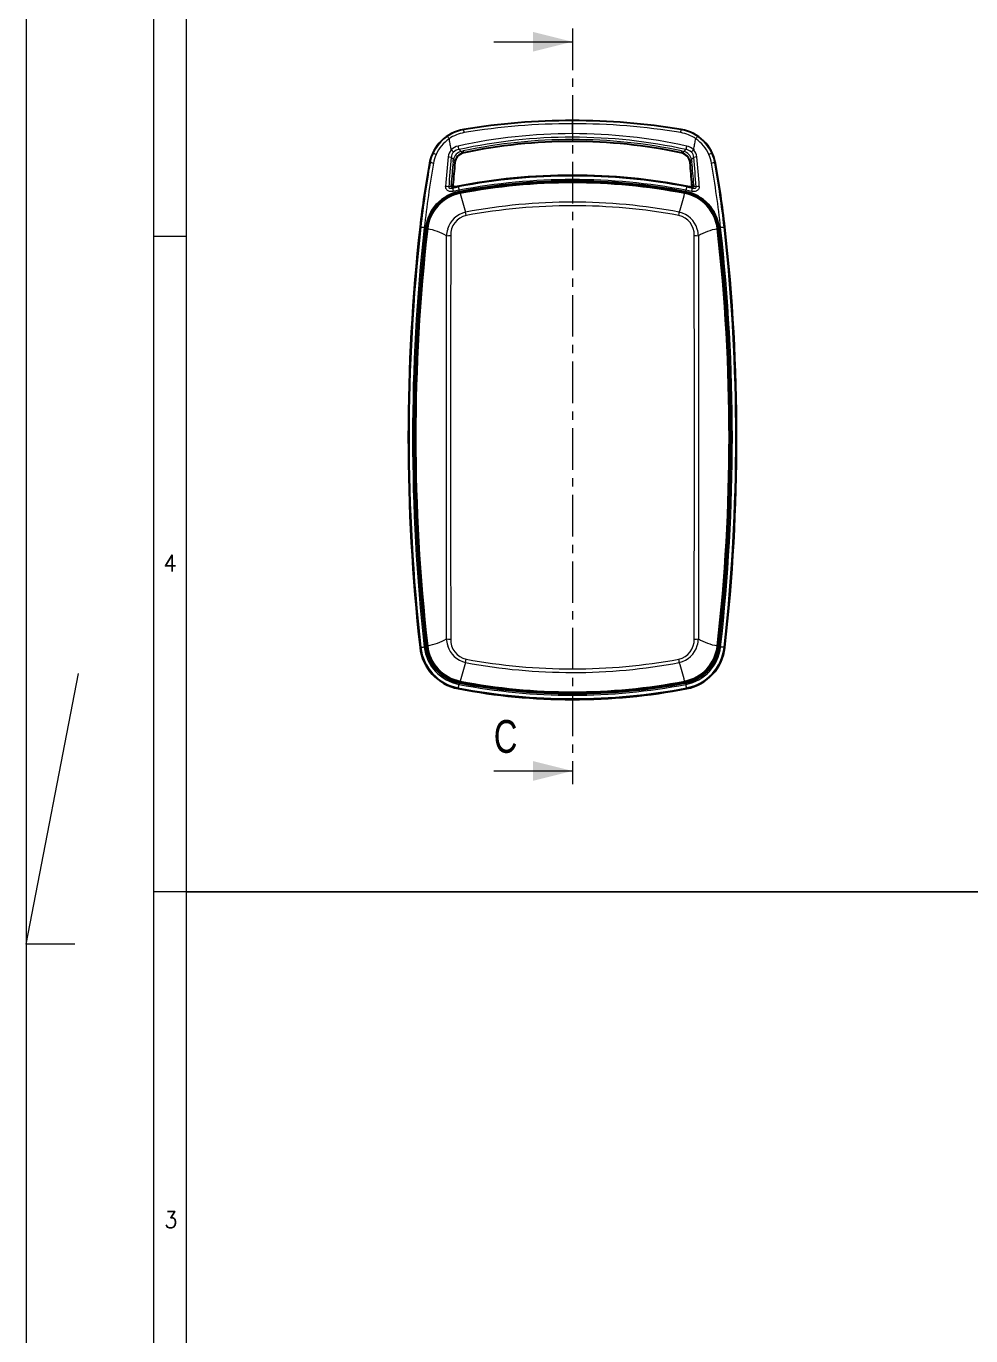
# Model space of a CAD drawing. Header units: millimetres. Extents: x 0 to 1188, y 0 to 841.
# Drawn here: x 0.4 to 144.5, y 237.3 to 437.1 of the extents above; entities that cross this region are included whole.
import ezdxf

# ---------------------------------------------------------------- set-up
doc = ezdxf.new("R2010")
doc.units = ezdxf.units.MM
doc.linetypes.add('SLD-Dicke-Dünne-Kette', pattern=[10.16, 6.35, -1.27, 1.27, -1.27])
doc.linetypes.add('SLD-Durchgehend', pattern=[0])
doc.styles.add('SLDTEXTSTYLE2', font='simplex_.ttf', dxfattribs={"width": 0.95})
doc.styles.add('SLDTEXTSTYLE3', font='ARIALN.TTF', dxfattribs={"width": 0.87})

msp = doc.modelspace()

# ---------------------------------------------------------------- linework, layer by layer
at = {"color": 7, "linetype": 'SLD-Durchgehend', "lineweight": 0}
for p, q in [((0.399, 840.6), (0.399, 0.4)), ((19.799, 840.6), (19.799, 0.4)), ((24.799, 836), (24.799, 5)), ((71.749, 434.706), (83.749, 434.706)), ((83.749, 422.203), (83.749, 422.647)), ((83.749, 420.686), (83.749, 422.203)), ((67.153, 421.316), (67.159, 421.278)), ((83.749, 420.138), (83.749, 419.789)), ((100.345, 421.316), (100.339, 421.278)), ((65.207, 418.473), (65.179, 418.202)), ((65.26, 418.224), (65.179, 418.202)), ((67.144, 417.78), (67.162, 417.764)), ((100.336, 417.764), (100.354, 417.78)), ((102.237, 418.222), (102.319, 418.202)), ((102.319, 418.202), (102.291, 418.473)), ((61.945, 416.203), (62.007, 416.191)), ((105.553, 416.203), (105.491, 416.191)), ((83.749, 414.21), (83.749, 413.681)), ((83.749, 413.454), (83.749, 413.681)), ((65.45, 412.388), (66.337, 412.561)), ((66.436, 412.041), (65.549, 411.868)), ((101.949, 411.868), (101.062, 412.041)), ((101.161, 412.561), (102.048, 412.388)), ((60.492, 406.408), (60.555, 406.401)), ((107.006, 406.408), (106.943, 406.401)), ((24.799, 405), (19.799, 405)), ((60.492, 342.3), (60.555, 342.307)), ((107.006, 342.3), (106.943, 342.307)), ((0.399, 297), (8.378, 338.336)), ((66.311, 336.011), (66.323, 336.073)), ((101.187, 336.011), (101.175, 336.073)), ((71.749, 323.454), (83.749, 323.454)), ((24.799, 305), (19.799, 305)), ((7.799, 297), (0.399, 297))]:
    msp.add_line(p, q, dxfattribs=at)
at = {"color": 7, "linetype": 'SLD-Dicke-Dünne-Kette', "lineweight": 0}
msp.add_line((83.749, 436.706), (83.749, 321.454), dxfattribs=at)
msp.add_line((24.799, 305), (855.371, 305))
at = {"color": 7, "linetype": 'SLD-Durchgehend', "lineweight": 0, "flags": 128}
for points in [[(65.211, 418.454), (65.176, 418.635), (65.141, 418.817), (65.107, 418.999), (65.072, 419.18), (65.037, 419.362), (65.003, 419.543), (64.968, 419.724), (64.933, 419.905)], [(67.232, 420.84), (67.223, 420.894), (67.214, 420.946), (67.206, 420.996), (67.198, 421.044), (67.191, 421.088), (67.184, 421.128), (67.178, 421.164), (67.173, 421.196), (67.168, 421.223), (67.165, 421.245), (67.162, 421.261), (67.16, 421.272), (67.159, 421.278)], [(83.749, 420.686), (83.749, 420.535), (83.749, 420.387), (83.749, 420.251), (83.749, 420.138)], [(83.749, 419.789), (83.749, 419.59), (83.749, 419.507)], [(100.266, 420.84), (100.275, 420.894), (100.284, 420.946), (100.292, 420.996), (100.3, 421.044), (100.307, 421.088), (100.314, 421.128), (100.32, 421.164), (100.325, 421.196), (100.33, 421.223), (100.333, 421.245), (100.336, 421.261), (100.338, 421.272), (100.339, 421.278)], [(102.291, 418.473), (102.325, 418.652), (102.359, 418.832), (102.394, 419.011), (102.428, 419.19), (102.462, 419.369), (102.496, 419.548), (102.53, 419.726), (102.565, 419.905)], [(66.439, 418.265), (66.713, 418.019), (66.773, 417.965)], [(66.773, 417.965), (66.93, 418.014), (67.092, 418.054)], [(67.144, 417.78), (67.047, 417.757), (66.951, 417.727)], [(100.547, 417.727), (100.453, 417.756), (100.354, 417.78)], [(100.406, 418.054), (100.567, 418.015), (100.725, 417.965)], [(100.725, 417.965), (100.785, 418.019), (101.059, 418.265)], [(62.007, 416.191), (62.008, 416.191), (62.009, 416.191), (62.01, 416.191), (62.012, 416.19), (62.013, 416.19), (62.014, 416.19), (62.016, 416.19), (62.017, 416.189)], [(65.597, 416.734), (65.264, 417.035), (65.25, 417.048)], [(65.54, 416.398), (65.563, 416.568), (65.597, 416.734)], [(65.804, 416.468), (65.783, 416.373), (65.768, 416.269)], [(65.802, 416.239), (65.781, 416.258), (65.768, 416.269)], [(101.729, 416.269), (101.715, 416.371), (101.694, 416.468)], [(101.729, 416.269), (101.717, 416.258), (101.696, 416.239)], [(102.248, 417.048), (102.234, 417.035), (101.901, 416.734)], [(101.901, 416.734), (101.935, 416.569), (101.958, 416.398)], [(105.491, 416.191), (105.49, 416.191), (105.489, 416.191), (105.487, 416.191), (105.486, 416.19), (105.485, 416.19), (105.483, 416.19), (105.482, 416.19), (105.481, 416.189)], [(65.549, 411.868), (65.398, 411.846), (65.245, 411.842), (65.126, 411.853), (65.008, 411.876), (64.894, 411.912), (64.782, 411.964), (64.677, 412.032), (64.591, 412.108), (64.518, 412.197), (64.477, 412.264), (64.444, 412.336), (64.419, 412.411), (64.403, 412.488), (64.396, 412.566), (64.397, 412.645)], [(64.878, 412.592), (64.868, 412.548), (64.869, 412.51), (64.88, 412.473), (64.904, 412.44), (64.933, 412.415), (64.978, 412.391), (65.032, 412.373), (65.088, 412.362), (65.183, 412.355), (65.278, 412.36), (65.365, 412.371), (65.45, 412.388)], [(64.878, 412.592), (64.976, 412.618), (65.223, 412.686)], [(65.223, 412.686), (65.219, 412.786), (65.224, 412.888)], [(65.77, 412.474), (65.767, 412.473), (65.742, 412.468), (65.659, 412.457), (65.576, 412.455), (65.503, 412.46), (65.43, 412.475), (65.372, 412.494), (65.318, 412.523), (65.273, 412.56), (65.246, 412.596), (65.233, 412.625), (65.225, 412.656), (65.223, 412.686)], [(65.77, 412.474), (65.662, 412.445), (65.45, 412.388)], [(65.454, 412.806), (65.474, 412.829), (65.52, 412.88)], [(65.862, 412.577), (65.816, 412.526), (65.77, 412.474)], [(66.337, 412.561), (66.338, 412.556), (66.34, 412.545), (66.343, 412.53), (66.347, 412.509), (66.352, 412.484), (66.357, 412.454), (66.364, 412.42), (66.371, 412.382), (66.379, 412.341), (66.387, 412.296), (66.397, 412.249), (66.406, 412.199), (66.416, 412.148), (66.426, 412.095), (66.436, 412.041)], [(66.479, 411.818), (66.474, 411.846), (66.468, 411.874), (66.463, 411.902), (66.458, 411.93), (66.452, 411.958), (66.447, 411.985), (66.442, 412.013), (66.436, 412.041)], [(66.502, 411.791), (66.549, 411.75), (66.626, 411.684)], [(66.636, 411.544), (66.618, 411.641), (66.611, 411.681)], [(100.848, 411.547), (100.865, 411.643), (100.872, 411.684)], [(100.872, 411.684), (100.948, 411.75), (100.996, 411.791)], [(101.019, 411.818), (101.024, 411.846), (101.03, 411.874), (101.035, 411.902), (101.04, 411.93), (101.046, 411.958), (101.051, 411.985), (101.056, 412.013), (101.062, 412.041)], [(101.161, 412.561), (101.16, 412.556), (101.158, 412.545), (101.155, 412.53), (101.151, 412.509), (101.146, 412.484), (101.141, 412.454), (101.134, 412.42), (101.127, 412.382), (101.119, 412.341), (101.11, 412.296), (101.101, 412.249), (101.092, 412.199), (101.082, 412.148), (101.072, 412.095), (101.062, 412.041)], [(101.728, 412.474), (101.682, 412.526), (101.636, 412.577)], [(102.275, 412.686), (102.273, 412.656), (102.265, 412.625), (102.252, 412.596), (102.225, 412.56), (102.18, 412.523), (102.125, 412.494), (102.067, 412.475), (101.995, 412.46), (101.922, 412.455), (101.839, 412.457), (101.756, 412.468), (101.731, 412.473), (101.728, 412.474)], [(102.048, 412.388), (101.836, 412.445), (101.728, 412.474)], [(103.101, 412.645), (103.102, 412.564), (103.095, 412.485), (103.078, 412.408), (103.054, 412.334), (103.015, 412.254), (102.967, 412.179), (102.909, 412.111), (102.844, 412.051), (102.773, 411.998), (102.697, 411.953), (102.598, 411.91), (102.495, 411.877), (102.389, 411.855), (102.243, 411.842), (102.095, 411.847), (101.949, 411.868)], [(101.978, 412.88), (102.024, 412.829), (102.044, 412.806)], [(102.048, 412.388), (102.17, 412.365), (102.295, 412.356), (102.377, 412.358), (102.458, 412.371), (102.512, 412.388), (102.562, 412.414), (102.598, 412.444), (102.612, 412.463), (102.622, 412.484), (102.631, 412.524), (102.628, 412.563), (102.62, 412.592)], [(102.274, 412.888), (102.278, 412.788), (102.275, 412.686)], [(102.275, 412.686), (102.522, 412.618), (102.62, 412.592)], [(67.531, 408.199), (67.484, 408.477), (67.446, 408.715)], [(99.966, 408.202), (100.014, 408.479), (100.051, 408.718)], [(60.555, 406.401), (60.56, 406.401), (60.566, 406.4), (60.573, 406.399), (60.58, 406.398), (60.588, 406.397), (60.596, 406.397), (60.605, 406.396), (60.614, 406.395)], [(61.138, 406.336), (61.085, 406.342), (61.033, 406.348), (60.982, 406.353), (60.933, 406.359), (60.886, 406.364), (60.842, 406.369), (60.801, 406.374), (60.763, 406.378), (60.728, 406.382), (60.698, 406.385), (60.672, 406.388), (60.65, 406.39), (60.633, 406.392), (60.621, 406.394), (60.614, 406.395)], [(61.38, 406.309), (61.35, 406.312), (61.32, 406.316), (61.29, 406.319), (61.259, 406.322), (61.229, 406.326), (61.199, 406.329), (61.169, 406.333), (61.138, 406.336)], [(61.526, 406.178), (61.454, 406.246), (61.41, 406.288)], [(61.662, 406.164), (61.566, 406.174), (61.526, 406.178)], [(105.836, 406.165), (105.931, 406.174), (105.971, 406.178)], [(106.088, 406.288), (106.044, 406.246), (105.971, 406.178)], [(106.118, 406.309), (106.148, 406.312), (106.178, 406.316), (106.208, 406.319), (106.239, 406.322), (106.269, 406.326), (106.299, 406.329), (106.329, 406.333), (106.36, 406.336)], [(106.884, 406.395), (106.877, 406.394), (106.865, 406.392), (106.848, 406.39), (106.826, 406.388), (106.8, 406.385), (106.77, 406.382), (106.735, 406.378), (106.697, 406.374), (106.656, 406.369), (106.612, 406.364), (106.565, 406.359), (106.516, 406.353), (106.465, 406.348), (106.413, 406.342), (106.36, 406.336)], [(106.943, 406.401), (106.938, 406.401), (106.931, 406.4), (106.925, 406.399), (106.918, 406.398), (106.91, 406.397), (106.902, 406.397), (106.893, 406.396), (106.884, 406.395)], [(64.531, 405.09), (64.825, 405.122), (65.176, 405.136)], [(64.531, 343.612), (64.531, 345.393), (64.531, 347.177), (64.532, 348.963), (64.532, 350.75), (64.533, 352.54), (64.533, 354.331), (64.534, 356.124), (64.535, 357.918), (64.536, 359.722), (64.537, 361.527), (64.538, 363.333), (64.538, 365.14), (64.539, 366.799), (64.54, 368.457), (64.54, 370.117), (64.54, 371.776), (64.54, 373.436), (64.54, 375.096), (64.54, 376.755), (64.54, 378.415), (64.54, 380.082), (64.539, 381.748), (64.538, 383.414), (64.538, 385.079), (64.537, 386.751), (64.536, 388.423), (64.535, 390.094), (64.535, 391.763), (64.534, 393.431), (64.533, 395.098), (64.533, 396.764), (64.532, 398.428), (64.531, 400.098), (64.531, 401.766), (64.531, 403.432), (64.531, 405.096)], [(65.176, 405.136), (65.175, 403.477), (65.173, 401.815), (65.171, 400.152), (65.168, 398.487), (65.165, 396.821), (65.162, 395.153), (65.159, 393.484), (65.156, 391.813), (65.153, 390.134), (65.149, 388.454), (65.146, 386.774), (65.144, 385.092), (65.141, 383.1), (65.138, 381.106), (65.136, 379.112), (65.135, 377.118), (65.134, 375.123), (65.134, 373.124), (65.135, 371.125), (65.137, 369.125), (65.139, 367.127), (65.141, 365.129), (65.144, 363.328), (65.147, 361.528), (65.15, 359.728), (65.154, 357.93), (65.157, 356.133), (65.161, 354.337), (65.164, 352.543), (65.167, 350.751), (65.17, 348.952), (65.173, 347.154), (65.175, 345.359), (65.176, 343.566)], [(102.322, 343.569), (102.323, 345.352), (102.325, 347.138), (102.328, 348.927), (102.331, 350.717), (102.334, 352.508), (102.337, 354.302), (102.341, 356.097), (102.344, 357.894), (102.347, 359.7), (102.351, 361.508), (102.354, 363.317), (102.357, 365.126), (102.359, 367.119), (102.361, 369.114), (102.363, 371.108), (102.364, 373.103), (102.364, 375.098), (102.363, 377.098), (102.362, 379.097), (102.36, 381.096), (102.357, 383.095), (102.354, 385.092), (102.351, 386.767), (102.349, 388.442), (102.345, 390.115), (102.342, 391.788), (102.339, 393.459), (102.336, 395.129), (102.333, 396.798), (102.33, 398.465), (102.327, 400.138), (102.325, 401.809), (102.323, 403.478), (102.322, 405.145)], [(102.322, 405.145), (102.673, 405.128), (102.967, 405.093)], [(102.967, 405.099), (102.967, 403.442), (102.967, 401.782), (102.966, 400.121), (102.966, 398.458), (102.965, 396.794), (102.965, 395.128), (102.964, 393.46), (102.963, 391.791), (102.963, 390.115), (102.962, 388.437), (102.961, 386.758), (102.96, 385.079), (102.96, 383.421), (102.959, 381.762), (102.958, 380.103), (102.958, 378.444), (102.958, 376.784), (102.957, 375.124), (102.957, 373.464), (102.958, 371.804), (102.958, 370.137), (102.958, 368.47), (102.959, 366.803), (102.96, 365.137), (102.96, 363.339), (102.961, 361.541), (102.962, 359.745), (102.963, 357.949), (102.964, 356.155), (102.964, 354.363), (102.965, 352.571), (102.966, 350.782), (102.966, 348.986), (102.967, 347.191), (102.967, 345.399), (102.967, 343.608)], [(60.555, 342.307), (60.56, 342.307), (60.566, 342.308), (60.573, 342.309), (60.58, 342.309), (60.588, 342.31), (60.596, 342.311), (60.605, 342.312), (60.614, 342.313)], [(60.614, 342.313), (60.621, 342.314), (60.633, 342.315), (60.65, 342.317), (60.672, 342.32), (60.698, 342.323), (60.728, 342.326), (60.763, 342.33), (60.801, 342.334), (60.842, 342.339), (60.886, 342.344), (60.933, 342.349), (60.982, 342.354), (61.033, 342.36), (61.085, 342.366), (61.138, 342.372)], [(61.38, 342.399), (61.35, 342.396), (61.32, 342.392), (61.29, 342.389), (61.259, 342.385), (61.229, 342.382), (61.199, 342.379), (61.169, 342.375), (61.138, 342.372)], [(61.41, 342.419), (61.454, 342.461), (61.526, 342.53)], [(61.526, 342.53), (61.566, 342.534), (61.662, 342.544)], [(64.531, 343.612), (64.825, 343.58), (65.176, 343.566)], [(102.322, 343.566), (102.673, 343.58), (102.967, 343.611)], [(105.971, 342.53), (105.931, 342.533), (105.836, 342.543)], [(105.971, 342.53), (106.044, 342.461), (106.088, 342.419)], [(106.118, 342.399), (106.148, 342.396), (106.178, 342.392), (106.208, 342.389), (106.239, 342.385), (106.269, 342.382), (106.299, 342.379), (106.329, 342.375), (106.36, 342.372)], [(106.884, 342.313), (106.877, 342.314), (106.865, 342.315), (106.848, 342.317), (106.826, 342.32), (106.8, 342.323), (106.77, 342.326), (106.735, 342.33), (106.697, 342.334), (106.656, 342.339), (106.612, 342.344), (106.565, 342.349), (106.516, 342.354), (106.465, 342.36), (106.413, 342.366), (106.36, 342.372)], [(106.943, 342.307), (106.938, 342.307), (106.931, 342.308), (106.925, 342.309), (106.918, 342.309), (106.91, 342.31), (106.902, 342.311), (106.893, 342.312), (106.884, 342.313)], [(67.446, 339.992), (67.484, 340.231), (67.531, 340.509)], [(100.052, 339.99), (100.015, 340.229), (99.968, 340.506)], [(66.323, 336.073), (66.324, 336.079), (66.325, 336.085), (66.326, 336.092), (66.328, 336.099), (66.329, 336.106), (66.331, 336.114), (66.332, 336.123), (66.334, 336.132)], [(66.334, 336.132), (66.335, 336.139), (66.338, 336.151), (66.341, 336.168), (66.345, 336.189), (66.35, 336.215), (66.356, 336.245), (66.362, 336.279), (66.369, 336.316), (66.377, 336.357), (66.386, 336.401), (66.394, 336.447), (66.404, 336.496), (66.413, 336.546), (66.423, 336.598), (66.433, 336.65)], [(66.479, 336.889), (66.473, 336.86), (66.467, 336.83), (66.462, 336.8), (66.456, 336.77), (66.45, 336.74), (66.445, 336.71), (66.439, 336.68), (66.433, 336.65)], [(66.626, 337.024), (66.549, 336.957), (66.502, 336.917)], [(66.611, 337.027), (66.618, 337.067), (66.636, 337.163)], [(100.872, 337.024), (100.865, 337.064), (100.848, 337.161)], [(100.996, 336.917), (100.948, 336.957), (100.872, 337.024)], [(101.019, 336.889), (101.025, 336.86), (101.031, 336.83), (101.036, 336.8), (101.042, 336.77), (101.048, 336.74), (101.053, 336.71), (101.059, 336.68), (101.065, 336.65)], [(101.164, 336.132), (101.163, 336.139), (101.16, 336.151), (101.157, 336.168), (101.153, 336.189), (101.148, 336.215), (101.142, 336.245), (101.136, 336.279), (101.129, 336.316), (101.121, 336.357), (101.112, 336.401), (101.104, 336.447), (101.094, 336.496), (101.085, 336.546), (101.075, 336.598), (101.065, 336.65)], [(101.175, 336.073), (101.174, 336.079), (101.173, 336.085), (101.172, 336.092), (101.17, 336.099), (101.169, 336.106), (101.167, 336.114), (101.166, 336.123), (101.164, 336.132)]]:
    msp.add_lwpolyline(points, dxfattribs=at)
at = {"color": 7, "linetype": 'SLD-Durchgehend', "lineweight": 30}
for centre, radius, start, end in [((83.749, 321.454), 101.232, 80.56417, 99.43583), ((68.195, 415.045), 6.357, 99.43583, 169.50751), ((99.303, 415.045), 6.357, 10.49249, 80.56417), ((67.517, 416.079), 1.722, 101.87959, 174.65765), ((83.749, 338.991), 80.5, 78.10907, 101.89093), ((99.981, 416.079), 1.722, 5.34248, 78.12027), ((197.668, 391.066), 138.032, 169.50751, 173.61852), ((237.549, 400.144), 172.5, 174.64641, 175.76595), ((-70.051, 400.144), 172.5, 4.23405, 5.35359), ((-30.17, 391.066), 138.032, 6.38148, 10.49249), ((83.749, 321.454), 92.862, 78.89427, 101.10573), ((67.666, 405.606), 6.325, 100.81969, 173.61852), ((67.685, 405.588), 6.315, 100.79806, 173.63237), ((65.806, 412.859), 0.287, 175.71748, 281.15427), ((83.749, 321.454), 92, 90, 100.81969), ((83.749, 321.454), 91.969, 79.19153, 100.80847), ((83.749, 321.454), 92, 79.18031, 90), ((99.812, 405.588), 6.315, 6.3676, 79.20199), ((99.832, 405.606), 6.325, 6.38148, 79.18031), ((101.692, 412.859), 0.287, 258.85385, 4.2741), ((347.099, 374.354), 288.394, 173.61852, 186.38148), ((347.099, 374.354), 287.5, 173.61852, 186.38148), ((347.099, 374.354), 287.469, 173.62194, 186.37806), ((-179.601, 374.354), 287.469, 353.62194, 6.37806), ((-179.601, 374.354), 287.5, 353.61852, 6.38148), ((-179.601, 374.354), 288.394, 353.61852, 6.38148), ((67.666, 343.102), 7.219, 186.38148, 259.18031), ((67.666, 343.102), 6.325, 186.38148, 259.18031), ((67.685, 343.12), 6.315, 186.36757, 259.20204), ((99.812, 343.12), 6.315, 280.79795, 353.63242), ((99.832, 343.102), 6.325, 280.81969, 353.61852), ((99.832, 343.102), 7.219, 280.81969, 353.61852), ((83.749, 427.254), 92.894, 259.18031, 280.81969), ((83.749, 427.254), 92, 259.18031, 280.81969), ((83.749, 427.254), 91.969, 259.19153, 280.80847)]:
    msp.add_arc(centre, radius, start, end, dxfattribs=at)
at = {"color": 7, "linetype": 'SLD-Durchgehend', "lineweight": 0}
for centre, radius, start, end in [((83.749, 321.454), 101.193, 90, 99.43583), ((83.749, 321.454), 100.749, 90, 99.43583), ((83.749, 321.454), 101.193, 80.56417, 90), ((83.749, 321.454), 100.749, 80.56417, 90), ((68.2, 415.087), 6.281, 124.60316, 156.20205), ((68.206, 415.171), 5.755, 124.65957, 156.28851), ((68.185, 415.107), 6.255, 99.43922, 124.60081), ((63.727, 419.178), 1.409, 31.0928, 49.98774), ((68.159, 415.268), 5.649, 99.44699, 124.82211), ((83.748, 339.294), 81.392, 89.99925, 102.36135), ((83.749, 339.198), 80.94, 90.00025, 102.34887), ((83.749, 338.962), 80.827, 89.99992, 101.89307), ((83.75, 339.297), 81.389, 77.63842, 90.00098), ((83.75, 339.21), 80.927, 77.65016, 90.00073), ((83.749, 338.96), 80.828, 78.10703, 89.99999), ((99.339, 415.268), 5.649, 55.17782, 80.55309), ((99.313, 415.107), 6.256, 55.3998, 80.56017), ((103.771, 419.177), 1.409, 130.01249, 148.90661), ((99.292, 415.171), 5.755, 23.71127, 55.34066), ((99.298, 415.086), 6.281, 23.79823, 55.39651), ((68.195, 415.045), 6.293, 155.84044, 169.50751), ((68.175, 415.099), 6.254, 156.21218, 169.95529), ((62.41, 416.534), 1.088, 61.00387, 87.73087), ((66.572, 416.974), 1.811, 136.47874, 175.0639), ((66.458, 417.029), 1.208, 135.3941, 179.13669), ((66.728, 416.785), 2.055, 101.35914, 135.65155), ((62.354, 415.06), 4.295, 40.9773, 47.41205), ((67.105, 416.47), 1.532, 102.52281, 170.07145), ((66.594, 416.82), 1.453, 96.12611, 133.29505), ((67.547, 416.031), 1.797, 109.37414, 165.92712), ((9.958, 406.347), 57.725, 11.91514, 12.45754), ((67.243, 418.129), 0.497, 199.20441, 234.02769), ((60.767, 416.709), 6.466, 9.53735, 12.00467), ((83.749, 338.826), 80.682, 89.99982, 101.87718), ((83.749, 338.826), 80.681, 78.12278, 89.9998), ((106.735, 416.708), 6.47, 167.99647, 170.46226), ((100.255, 418.129), 0.497, 305.9725, 340.79539), ((99.951, 416.031), 1.797, 14.07222, 70.62653), ((100.393, 416.47), 1.531, 9.92079, 77.48494), ((157.573, 406.34), 57.759, 167.54263, 168.0847), ((100.895, 416.802), 1.472, 46.82998, 83.62269), ((100.76, 416.768), 2.073, 44.50955, 78.47976), ((105.138, 415.06), 4.289, 132.52455, 138.96731), ((101.04, 417.03), 1.208, 0.85962, 44.46504), ((100.927, 416.975), 1.81, 4.92549, 43.53188), ((105.088, 416.534), 1.088, 92.2691, 118.99616), ((99.322, 415.098), 6.255, 10.04614, 23.78653), ((99.303, 415.045), 6.293, 10.49249, 24.15956), ((197.668, 391.066), 137.968, 169.50751, 173.61852), ((217.591, 388.901), 157.949, 170.05139, 173.64131), ((219.729, 388.765), 159.561, 170.10957, 173.6777), ((62.244, 415.156), 1.058, 73.78372, 102.3662), ((68.186, 415.18), 5.733, 156.28668, 170.03745), ((232.539, 400.98), 168.546, 174.50141, 176.03128), ((64.588, 414.629), 2.508, 74.70044, 85.88045), ((233.812, 400.747), 169.349, 174.47652, 175.98938), ((211.735, 401.444), 146.957, 174.15954, 175.53359), ((212.582, 401.202), 147.585, 174.1404, 175.49049), ((65.493, 416.048), 0.353, 38.79947, 82.35765), ((65.438, 416.397), 0.372, 10.98826, 64.81286), ((102.06, 416.397), 0.372, 115.18667, 169.01222), ((102.005, 416.048), 0.353, 97.64102, 141.20185), ((-45.076, 401.203), 147.577, 4.50944, 5.85961), ((-44.224, 401.445), 146.944, 4.46632, 5.84049), ((102.91, 414.629), 2.508, 94.11955, 105.29956), ((-66.387, 400.741), 169.422, 4.01095, 5.52316), ((-65.159, 400.97), 168.664, 3.96925, 5.49806), ((99.311, 415.18), 5.734, 9.96418, 23.71184), ((105.258, 415.026), 1.184, 79.17919, 104.67088), ((-52.367, 388.745), 159.699, 6.32383, 9.88889), ((-50.294, 388.873), 158.152, 6.36099, 9.9463), ((-30.17, 391.066), 137.968, 6.38148, 10.49249), ((83.749, 321.454), 92.756, 90, 100.81969), ((83.749, 321.454), 92.227, 90, 100.81969), ((83.749, 321.454), 92.756, 79.18031, 90), ((83.749, 321.454), 92.227, 79.18031, 90), ((67.796, 405.486), 6.307, 100.83014, 173.70402), ((64.134, 408.08), 4.573, 80.6307, 86.70182), ((65.189, 413.16), 0.476, 274.14089, 303.8295), ((65.192, 412.433), 0.456, 54.82211, 85.96902), ((78.801, 414.654), 13.542, 189.63423, 191.87381), ((65.663, 412.781), 0.21, 173.36761, 184.52874), ((65.759, 412.779), 0.306, 182.71856, 272.14593), ((83.749, 321.296), 91.996, 79.27316, 100.72682), ((83.749, 322.526), 90.649, 79.12721, 100.87298), ((99.702, 405.486), 6.307, 6.29668, 79.1755), ((101.738, 412.78), 0.307, 268.045, 357.09017), ((86.913, 414.993), 15.357, 348.25859, 350.23337), ((102.306, 412.433), 0.456, 94.03127, 125.17761), ((101.834, 412.781), 0.211, 355.48556, 6.62331), ((102.309, 413.16), 0.476, 236.17022, 265.85939), ((103.364, 408.08), 4.573, 93.29818, 99.3693), ((67.802, 405.477), 6.179, 100.87707, 173.607), ((89.673, 416.612), 23.587, 192.40604, 199.55934), ((83.757, 321.885), 88.349, 79.37166, 100.64026), ((83.756, 320.585), 89.103, 79.51875, 100.49168), ((77.986, 416.584), 23.423, 340.37968, 347.57635), ((99.697, 405.477), 6.178, 6.38723, 79.13338), ((68.228, 405.145), 3.655, 102.34914, 164.41928), ((68.178, 405.264), 3.005, 102.43732, 182.43689), ((99.332, 405.276), 2.993, 357.49302, 77.78178), ((99.26, 405.137), 3.667, 15.71611, 77.56193), ((347.099, 374.354), 288.331, 173.61852, 186.38148), ((347.099, 374.354), 288.271, 173.61852, 186.38148), ((347.099, 374.354), 287.743, 173.61852, 186.38148), ((348.087, 374.354), 288.322, 173.66304, 186.33696), ((341.34, 374.354), 281.482, 173.51112, 186.48888), ((59.984, 397.314), 9.008, 59.69246, 79.26647), ((69.017, 404.858), 4.492, 163.60033, 177.03902), ((98.129, 404.801), 4.847, 3.45727, 15.92298), ((107.518, 397.279), 9.042, 100.71579, 120.20771), ((-173.842, 374.354), 281.482, 353.51117, 6.48883), ((-180.589, 374.354), 288.322, 353.66309, 6.33691), ((-179.601, 374.354), 287.743, 353.61852, 6.38148), ((-179.601, 374.354), 288.271, 353.61852, 6.38148), ((-179.601, 374.354), 288.331, 353.61852, 6.38148), ((67.666, 343.102), 7.156, 186.38148, 259.18031), ((67.666, 343.102), 7.096, 186.38148, 259.18031), ((67.666, 343.102), 6.568, 186.38148, 259.18031), ((67.796, 343.222), 6.307, 186.29702, 259.16954), ((59.983, 351.397), 9.011, 280.73709, 300.3052), ((67.801, 343.231), 6.178, 186.38765, 259.12828), ((69.368, 343.91), 4.846, 183.45406, 195.91043), ((68.237, 343.572), 3.666, 195.68913, 257.54678), ((68.166, 343.434), 2.993, 177.47598, 257.75862), ((99.319, 343.442), 3.006, 282.4624, 2.42042), ((99.269, 343.561), 3.656, 282.33389, 344.39236), ((99.696, 343.231), 6.179, 280.87199, 353.60742), ((99.702, 343.222), 6.307, 280.82422, 353.70436), ((99.832, 343.102), 6.568, 280.81969, 353.61852), ((99.832, 343.102), 7.096, 280.81969, 353.61852), ((99.832, 343.102), 7.156, 280.81969, 353.61852), ((98.249, 343.886), 4.726, 343.92074, 356.70278), ((107.517, 351.426), 9.04, 239.7901, 259.28774), ((89.666, 332.098), 23.58, 160.43934, 167.59499), ((83.757, 426.794), 88.32, 259.35621, 280.63187), ((83.756, 428.121), 89.102, 259.50819, 280.48302), ((77.979, 332.122), 23.431, 12.42477, 19.61887), ((83.749, 427.254), 92.831, 259.18031, 280.81969), ((83.749, 427.254), 92.771, 259.18031, 280.81969), ((83.749, 427.254), 92.243, 259.18031, 280.81969), ((83.749, 427.412), 91.996, 259.27318, 280.72685), ((83.749, 426.182), 90.649, 259.12704, 280.87278)]:
    msp.add_arc(centre, radius, start, end, dxfattribs=at)
for points in [[(83.749, 434.706), (77.749, 436.206), (77.749, 433.206)], [(83.749, 323.454), (77.749, 324.954), (77.749, 321.954)]]:
    msp.add_solid(points, dxfattribs=at)

# ---------------------------------------------------------------- texts
at = {"color": 7, "linetype": 'Continuous', "lineweight": 0, "char_height": 2.5, "attachment_point": 1, "style": 'SLDTEXTSTYLE2'}
for s, insert in [('4', (21.33, 356.404)), ('3', (21.433, 256.244))]:
    msp.add_mtext(s, dxfattribs=dict(at, insert=insert))
at = {"color": 7, "linetype": 'Continuous', "insert": (71.749, 331.22), "char_height": 5, "attachment_point": 1, "style": 'SLDTEXTSTYLE3'}
msp.add_mtext('C', dxfattribs=at)

doc.saveas('drawing.dxf')
